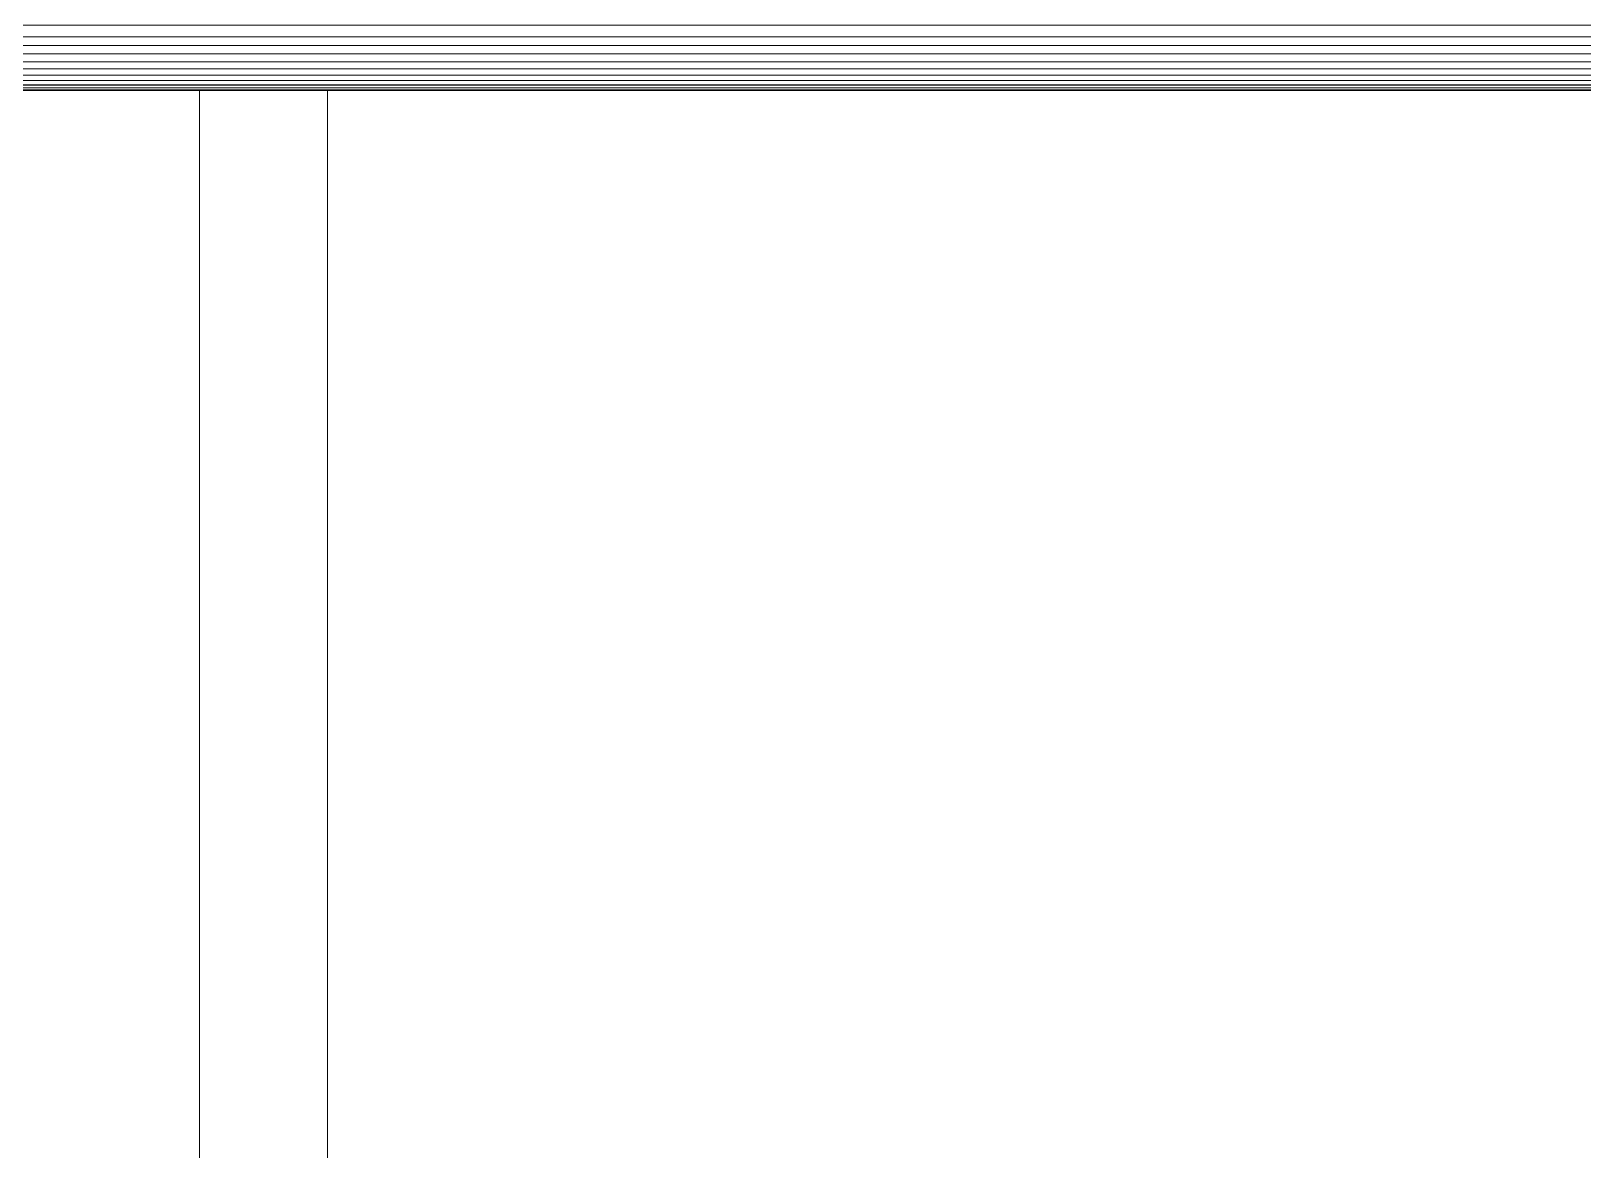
# Model space of a CAD drawing. Header units: centimetres. Extents: x -13467 to 3766, y -437 to 1921.
# Drawn here: x -8554.6 to -8494.1, y 137.7 to 181.4 of the extents above; entities that cross this region are included whole.
import ezdxf

# ---------------------------------------------------------------- set-up
doc = ezdxf.new("R2010")
doc.units = ezdxf.units.CM
doc.layers.add('G-IMPT', color=7, linetype='Continuous', lineweight=9)
doc.layers.add('M-EQPM', color=7, linetype='Continuous', lineweight=9)

# ---------------------------------------------------------------- blocks, each defined once
blk = doc.blocks.new('EQ-02-004 - EQ-02-004_dwg_Agrupar_892-1526218-Sección 1-1')
at = {"layer": 'G-IMPT'}
for p, q in [((-8678.594, 181.18), (-8392.627, 181.18)), ((-8678.594, 181.18), (-8392.627, 181.18)), ((-8678.594, 180.838), (-8392.627, 180.838)), ((-8678.594, 180.838), (-8392.627, 180.838)), ((-8392.627, 180.838), (-8678.594, 180.838)), ((-8678.594, 180.51), (-8392.627, 180.51)), ((-8678.594, 180.51), (-8392.627, 180.51)), ((-8392.627, 180.51), (-8678.594, 180.51)), ((-8678.594, 180.204), (-8392.627, 180.204)), ((-8678.594, 180.204), (-8392.627, 180.204)), ((-8392.627, 180.204), (-8678.594, 180.204)), ((-8678.594, 179.926), (-8392.627, 179.926)), ((-8678.594, 179.926), (-8392.627, 179.926)), ((-8392.627, 179.926), (-8678.594, 179.926)), ((-8678.594, 179.681), (-8392.627, 179.681)), ((-8678.594, 179.681), (-8392.627, 179.681)), ((-8392.627, 179.681), (-8678.594, 179.681)), ((-8678.594, 179.474), (-8392.627, 179.474)), ((-8678.594, 179.474), (-8392.627, 179.474)), ((-8392.627, 179.474), (-8678.594, 179.474)), ((-8678.594, 179.308), (-8392.627, 179.308)), ((-8678.594, 179.308), (-8392.627, 179.308)), ((-8392.627, 179.308), (-8678.594, 179.308)), ((-8678.594, 179.289), (-8392.627, 179.289)), ((-8678.594, 179.187), (-8392.627, 179.187)), ((-8678.594, 179.187), (-8392.627, 179.187)), ((-8392.627, 179.187), (-8678.594, 179.187)), ((-8678.594, 179.114), (-8392.627, 179.114)), ((-8678.594, 179.114), (-8392.627, 179.114)), ((-8392.627, 179.114), (-8678.594, 179.114)), ((-8678.594, 179.089), (-8392.627, 179.089)), ((-8678.594, 179.089), (-8392.627, 179.089)), ((-8392.627, 179.089), (-8678.594, 179.089))]:
    blk.add_line(p, q, dxfattribs=at)
at = {"layer": 'G-IMPT', "flags": 128}
blk.add_lwpolyline([(-8059.093, 181.18), (-8387.627, 181.18), (-8392.627, 181.18), (-8678.594, 181.18), (-8684.094, 181.18), (-8684.094, 181.629), (-7426.619, 181.629), (-7426.619, 181.18), (-7432.119, 181.18), (-8054.093, 181.18), (-8059.093, 181.18), (-8387.627, 181.18)], dxfattribs=at)
blk = doc.blocks.new('EQ-02-004 - EQ-02-004_dwg_Agrupar_772-V75-Sección 1-1')
at = {"layer": 'M-EQPM', "color": 136, "true_color": 0x007f7f}
for p, q in [((-8548.054, 179.114), (-8548.054, 124.529)), ((-8548.054, 179.114), (-8548.054, 124.529)), ((-8548.054, 179.114), (-8548.054, 124.529)), ((-8543.054, 179.114), (-8543.054, 124.529)), ((-8543.054, 124.529), (-8543.054, 179.114)), ((-8543.054, 179.114), (-8543.054, 124.529))]:
    blk.add_line(p, q, dxfattribs=at)
blk = doc.blocks.new('EQ-02-004 - EQ-02-004_dwg-1526208-Sección 1-1')
for name in ['EQ-02-004 - EQ-02-004_dwg_Agrupar_892-1526218-Sección 1-1', 'EQ-02-004 - EQ-02-004_dwg_Agrupar_772-V75-Sección 1-1']:
    blk.add_blockref(name, (0, 0))
blk = doc.blocks.new('EQ-02-004 - EQ-02-004-1526283-Sección 1-1')
blk.add_blockref('EQ-02-004 - EQ-02-004_dwg-1526208-Sección 1-1', (0, 0))
blk = doc.blocks.new('PQ_RVR_MEP-01_ZZ_ZZ_MO_T_A_rvt-1-Sección 1-1')
at = {"layer": 'M-EQPM', "lineweight": 9}
blk.add_blockref('EQ-02-004 - EQ-02-004-1526283-Sección 1-1', (0, 0), dxfattribs=at)

msp = doc.modelspace()

# ---------------------------------------------------------------- block references
at = {"lineweight": 5}
msp.add_blockref('PQ_RVR_MEP-01_ZZ_ZZ_MO_T_A_rvt-1-Sección 1-1', (0, 0), dxfattribs=at)

doc.saveas('drawing.dxf')
